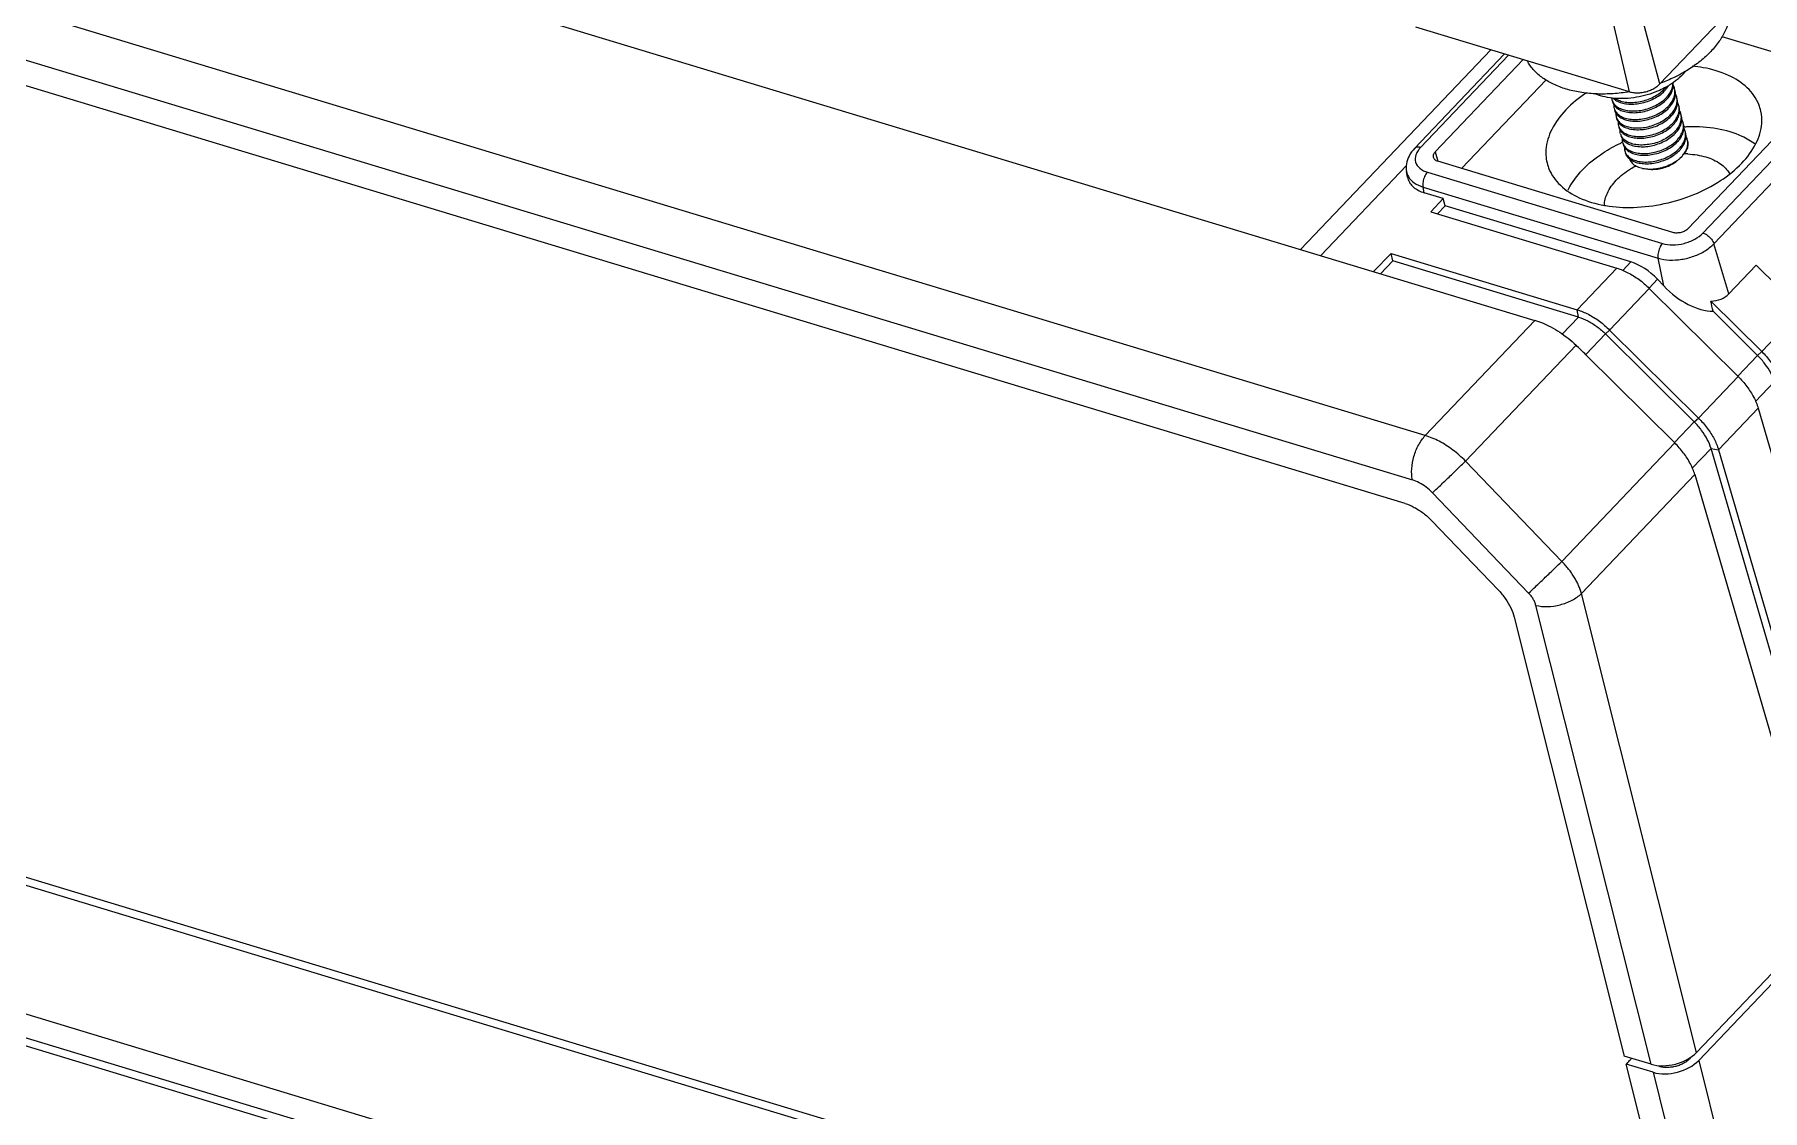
# Model space of a CAD drawing. Header units: millimetres. Extents: x 14343 to 15285, y -9166 to -7819.
# Drawn here: x 14442 to 14519.7, y -8447.8 to -8399.5 of the extents above; entities that cross this region are included whole.
import ezdxf

# ---------------------------------------------------------------- set-up
doc = ezdxf.new("R2010")
doc.units = ezdxf.units.MM

# ---------------------------------------------------------------- blocks, each defined once
blk = doc.blocks.new('u9')
at = {"color": 7, "linetype": 'Continuous'}
for p, q in [((-297.249, 47.603), (-179.484, 171.242)), ((-297.158, 47.239), (-179.418, 170.852)), ((-430.99, 118.774), (-304.514, 80.479)), ((-309.44, 75.308), (-435.915, 113.603)), ((-436.494, 111.611), (-310.018, 73.316)), ((-310.346, 72.256), (-435.646, 110.196)), ((-300.266, 90.75), (-302.17, 98.901)), ((-298.897, 91.105), (-301.053, 99.191)), ((-292.07, 98.272), (-298.897, 91.105)), ((-300.266, 90.75), (-309.865, 93.656)), ((-296.113, 93.235), (-290.911, 91.66)), ((-315.044, 83.667), (-306.5, 92.637)), ((-305.876, 92.448), (-309.916, 88.207)), ((-305.697, 92.394), (-309.649, 88.245)), ((-290.121, 92.489), (-297.63, 84.605)), ((-308.989, 88.045), (-305.037, 92.194)), ((-296.97, 84.405), (-289.46, 92.29)), ((-296.48, 83.922), (-288.97, 91.806)), ((-304.014, 91.281), (-307.805, 87.301)), ((-308.989, 88.045), (-308.874, 87.625)), ((-298.013, 87.751), (-297.899, 87.858)), ((-314.13, 83.39), (-310.281, 87.431)), ((-310.233, 86.911), (-310.279, 87.164)), ((-309.343, 87.132), (-298.784, 83.935)), ((-298.315, 84.428), (-308.874, 87.625)), ((-309.484, 86.212), (-309.537, 86.471)), ((-309.537, 86.471), (-298.978, 83.274)), ((-308.632, 85.954), (-309.484, 86.212)), ((-309.197, 85.361), (-308.632, 85.954)), ((-308.884, 85.266), (-308.54, 85.627)), ((-308.54, 85.627), (-308.632, 85.954)), ((-300.203, 83.103), (-308.54, 85.627)), ((-309.197, 85.361), (-300.833, 82.828)), ((-295.804, 81.666), (-296.48, 83.922)), ((-311.758, 82.672), (-310.978, 83.491)), ((-311.445, 82.577), (-310.893, 83.156)), ((-310.893, 83.156), (-310.978, 83.491)), ((-310.978, 83.491), (-302.613, 80.959)), ((-302.557, 80.632), (-310.893, 83.156)), ((-300.569, 82.719), (-300.203, 83.103)), ((-298.726, 82.029), (-298.978, 83.274)), ((-300.833, 82.828), (-302.613, 80.959)), ((-299.388, 81.926), (-299.007, 82.326)), ((-299.007, 82.326), (-298.726, 82.029)), ((-295.804, 81.666), (-294.572, 82.959)), ((-294.572, 82.959), (-292.545, 80.95)), ((-299.378, 81.917), (-301.159, 80.047)), ((-299.378, 81.917), (-295.39, 77.964)), ((-302.557, 80.632), (-302.613, 80.959)), ((-296.615, 81.349), (-294.326, 79.08)), ((-296.515, 80.891), (-294.512, 78.906)), ((-292.545, 80.95), (-294.326, 79.08)), ((-309.44, 75.308), (-304.514, 80.479)), ((-303.286, 79.866), (-302.557, 80.632)), ((-301.345, 79.872), (-301.159, 80.047)), ((-301.159, 80.047), (-297.17, 76.094)), ((-307.631, 74.158), (-302.669, 79.366)), ((-302.232, 78.941), (-301.345, 79.872)), ((-301.345, 79.872), (-297.356, 75.919)), ((-302.222, 78.931), (-298.235, 74.979)), ((-294.512, 78.906), (-295.4, 77.973)), ((-294.512, 78.906), (-294.326, 79.08)), ((-295.39, 77.964), (-297.17, 76.094)), ((-293.761, 77.719), (-294.607, 76.83)), ((-297.356, 75.919), (-297.17, 76.094)), ((-294.489, 76.539), (-296.269, 74.67)), ((-294.489, 76.539), (-289.807, 60.478)), ((-297.356, 75.919), (-298.244, 74.988)), ((-298.235, 74.979), (-303.308, 69.654)), ((-296.605, 74.732), (-297.451, 73.844)), ((-291.928, 58.684), (-296.605, 74.732)), ((-296.605, 74.732), (-296.269, 74.67)), ((-296.269, 74.67), (-291.588, 58.608)), ((-303.308, 69.654), (-307.631, 74.158)), ((-297.334, 73.555), (-302.422, 68.214)), ((-297.334, 73.555), (-292.651, 57.492)), ((-304.796, 68.231), (-309.119, 72.735)), ((-309.146, 71.482), (-306.167, 68.378)), ((-297.39, 32.413), (-421.086, 69.866)), ((-420.801, 70.165), (-297.106, 32.711)), ((-299.3, 47.071), (-304.473, 67.681)), ((-297.249, 47.603), (-302.422, 68.214)), ((-305.448, 67.154), (-300.499, 47.434)), ((-299.076, 27.145), (-424.376, 65.085)), ((-424.626, 64.107), (-298.149, 25.811)), ((-424.221, 63.616), (-297.744, 25.321)), ((-299.3, 47.071), (-300.499, 47.434)), ((-296.046, 29.519), (-300.409, 47.07)), ((-299.209, 46.707), (-300.409, 47.07)), ((-299.209, 46.707), (-294.646, 28.347)), ((-297.158, 47.239), (-292.594, 28.879))]:
    blk.add_line(p, q, dxfattribs=at)
for centre, radius, start, end in [((-299.553, 93.127), 2.32, 316.34629, 320.86729), ((-299.704, 91.824), 1.381, 317.29765, 318.89796), ((-299.656, 91.782), 1.317, 318.89135, 321.13146), ((-299.637, 91.705), 1.317, 318.89133, 321.1335), ((-298.852, 90.736), 0.63, 14.03939, 28.9257), ((-298.848, 90.737), 0.625, 5.40288, 14.06028), ((-300.601, 90.503), 0.468, 183.91696, 194.12911), ((-300.591, 90.505), 0.478, 194.06439, 206.51171), ((-300.55, 90.901), 0.626, 224.97305, 226.63417), ((-299.608, 91.441), 1.381, 317.29765, 318.89796), ((-299.541, 91.323), 1.317, 318.89135, 321.13252), ((-299.513, 91.059), 1.381, 317.29765, 318.89796), ((-299.446, 90.941), 1.317, 318.89133, 321.1335), ((-298.758, 90.353), 0.63, 14.04644, 28.98214), ((-298.752, 90.355), 0.624, 5.63102, 14.06602), ((-298.662, 89.971), 0.63, 14.04644, 28.98214), ((-298.656, 89.972), 0.624, 5.63102, 14.06602), ((-300.495, 90.123), 0.478, 194.06439, 206.51171), ((-300.4, 89.741), 0.478, 194.06439, 206.51171), ((-299.417, 90.677), 1.381, 317.29765, 318.89796), ((-299.35, 90.559), 1.317, 318.89133, 321.1335), ((-299.322, 90.295), 1.381, 317.29765, 318.89796), ((-299.255, 90.176), 1.317, 318.89133, 321.1335), ((-298.567, 89.589), 0.63, 14.04644, 28.98214), ((-298.561, 89.59), 0.624, 5.63102, 14.06602), ((-298.477, 89.204), 0.637, 14.11574, 29.44845), ((-298.456, 89.209), 0.616, 6.91535, 14.1232), ((-300.304, 89.358), 0.478, 194.06439, 206.51171), ((-300.208, 88.976), 0.479, 194.12191, 206.96963), ((-297.575, 81.962), 7.181, 114.72701, 115.46187), ((-299.226, 89.912), 1.381, 317.29862, 318.89796), ((-299.159, 89.794), 1.317, 318.89122, 321.14097), ((-299.131, 89.53), 1.381, 317.29765, 318.89796), ((-299.064, 89.412), 1.317, 318.89133, 321.1335), ((-297.394, 81.912), 7.276, 93.09482, 93.40187), ((-298.375, 88.824), 0.63, 14.04644, 28.98214), ((-298.37, 88.826), 0.624, 5.63102, 14.06602), ((-298.28, 88.442), 0.63, 14.04644, 28.98214), ((-300.113, 88.594), 0.478, 194.06439, 206.51171), ((-300.017, 88.211), 0.478, 194.06439, 206.51171), ((-299.818, 88.836), 0.906, 240.91468, 243.08635), ((-299.035, 89.148), 1.381, 317.29765, 318.89796), ((-298.968, 89.029), 1.317, 318.89133, 321.1335), ((-298.89, 88.723), 1.316, 318.8905, 321.21629), ((-298.816, 88.731), 1.266, 316.38108, 318.6503), ((-297.838, 83.872), 4.088, 87.22485, 89.92231), ((-326.31, 54.623), 34.222, 45.25926, 46.30502), ((-303.465, 49.982), 4.221, 316.3908, 319.32988), ((-303.279, 49.821), 3.976, 319.34065, 321.303)]:
    blk.add_arc(centre, radius, start, end, dxfattribs=at)
for centre, major_axis, ratio, start_param, end_param in [((-299.881, 81.511), (-1.386, 1.444), 0.59683, -1.579322, -0.81574), ((-297.547, 83.075), (-1.858, 1.883), 0.595102, 1.538961, 2.608669), ((-297.654, 83.5), (-1.83, 1.854), 0.595102, -3.662215, -3.123237), ((-293.415, 58.481), (-8.749, 44.279), 0.033336, -1.046729, -1.03469), ((-303.791, 78.342), (-2.305, 1.927), 0.509892, -1.168091, -0.875553), ((-298.448, 47.969), (1.455, 0.363), 0.616733, -2.340584, -0.77169), ((-298.358, 47.605), (1.455, 0.363), 0.616733, -2.340584, -0.77169)]:
    blk.add_ellipse(centre, major_axis=major_axis, ratio=ratio, start_param=start_param, end_param=end_param, dxfattribs=at)
for points, start_tangent, end_tangent in [([(-295.752, 94.402), (-295.802, 93.971), (-295.966, 93.49), (-296.239, 93.015), (-296.615, 92.557)], (-0.006789, -0.999977), (-0.689698, -0.724097)), ([(-296.615, 92.557), (-297.084, 92.128), (-297.636, 91.737), (-297.904, 91.578)], (-0.689698, -0.724097), (-0.872557, -0.488513)), ([(-300.28, 90.751), (-300.367, 90.736), (-301.097, 90.658), (-301.81, 90.654), (-302.489, 90.726), (-303.117, 90.871), (-303.678, 91.086), (-304.159, 91.365), (-304.547, 91.702), (-304.834, 92.089), (-304.86, 92.136)], (-0.985868, -0.167523), (-0.471159, 0.882048)), ([(-294.366, 89.875), (-294.459, 90.183), (-294.976, 90.928), (-295.824, 91.487), (-296.957, 91.831), (-297.452, 91.896)], (-0.207747, 0.978183), (-0.995887, 0.090601)), ([(-298.687, 90.926), (-299.006, 90.775), (-299.472, 90.61), (-299.957, 90.499), (-300.444, 90.445), (-300.918, 90.45), (-301.361, 90.514), (-301.76, 90.634), (-301.799, 90.651)], (-0.884044, -0.467404), (-0.921747, 0.387793)), ([(-300.979, 90.446), (-300.801, 90.322), (-300.571, 90.238), (-300.3, 90.196), (-300.003, 90.2), (-299.694, 90.249), (-299.388, 90.343), (-299.102, 90.477), (-298.85, 90.645), (-298.644, 90.839)], (0.726946, -0.686695), (0.657342, 0.753592)), ([(-300.898, 90.444), (-300.82, 90.399), (-300.59, 90.314), (-300.319, 90.273), (-300.022, 90.276), (-299.713, 90.326), (-299.407, 90.42), (-299.121, 90.554), (-298.869, 90.722), (-298.689, 90.887)], (0.839309, -0.543655), (0.678132, 0.73494)), ([(-300.266, 90.75), (-300.074, 90.711), (-299.862, 90.704), (-299.643, 90.729), (-299.426, 90.785), (-299.223, 90.87), (-299.044, 90.978), (-298.897, 91.105)], (0.957088, -0.289796), (0.689698, 0.724097)), ([(-297.904, 91.578), (-298.256, 91.395), (-298.867, 91.132)], (-0.872557, -0.488513), (-0.935917, -0.35222)), ([(-297.875, 91.525), (-298.193, 91.24), (-298.575, 90.987), (-298.687, 90.926)], (-0.689698, -0.724097), (-0.884044, -0.467404)), ([(-298.611, 90.879), (-298.509, 91.028)], (0.627353, 0.778735), (0.49702, 0.867739)), ([(-298.568, 90.534), (-298.419, 90.745), (-298.336, 90.964), (-298.319, 91.154)], (0.657342, 0.753592), (-0.055813, 0.998441)), ([(-298.516, 90.497), (-298.401, 90.668), (-298.317, 90.886), (-298.299, 91.038)], (0.627367, 0.778724), (0.006694, 0.999978)), ([(-298.299, 91.038), (-298.302, 91.102), (-298.311, 91.162)], (0.006694, 0.999978), (-0.190463, 0.981694)), ([(-298.204, 90.656), (-298.207, 90.722), (-298.222, 90.812)], (0.005573, 0.999984), (-0.242786, 0.97008)), ([(-302.203, 90.698), (-303.126, 89.935)], (-0.833556, -0.552435), (-0.689698, -0.724097)), ([(-301.035, 90.313), (-300.999, 90.216), (-300.968, 90.163)], (0.243097, -0.970002), (0.553661, -0.832742)), ([(-301.018, 90.292), (-300.902, 90.139), (-300.724, 90.017), (-300.494, 89.932), (-300.224, 89.89), (-299.926, 89.894), (-299.617, 89.944), (-299.312, 90.037), (-299.026, 90.171), (-298.773, 90.339), (-298.594, 90.505)], (0.446739, -0.894664), (0.678132, 0.73494)), ([(-300.971, 90.168), (-300.971, 90.085), (-300.959, 90.007)], (-0.091453, -0.995809), (0.243097, -0.970002)), ([(-300.968, 90.163), (-300.884, 90.063)], (0.553661, -0.832742), (0.726946, -0.686695)), ([(-300.923, 89.91), (-300.806, 89.757), (-300.629, 89.634), (-300.399, 89.55), (-300.128, 89.508), (-299.831, 89.512), (-299.522, 89.561), (-299.216, 89.655), (-298.93, 89.789), (-298.678, 89.957), (-298.498, 90.123)], (0.446739, -0.894664), (0.678132, 0.73494)), ([(-300.884, 90.063), (-300.705, 89.94), (-300.475, 89.856), (-300.205, 89.814), (-299.907, 89.817), (-299.598, 89.867), (-299.293, 89.961), (-299.007, 90.095), (-298.754, 90.263), (-298.549, 90.457)], (0.726946, -0.686695), (0.657342, 0.753592)), ([(-300.788, 89.681), (-300.61, 89.558), (-300.38, 89.473), (-300.109, 89.432), (-299.812, 89.435), (-299.503, 89.485), (-299.197, 89.579), (-298.911, 89.712), (-298.659, 89.88), (-298.453, 90.075)], (0.726946, -0.686695), (0.657342, 0.753592)), ([(-298.472, 90.151), (-298.324, 90.362), (-298.241, 90.58), (-298.226, 90.796)], (0.657342, 0.753592), (-0.093822, 0.995589)), ([(-298.42, 90.114), (-298.305, 90.287), (-298.221, 90.506), (-298.204, 90.656)], (0.627353, 0.778735), (0.005573, 0.999984)), ([(-298.377, 89.769), (-298.228, 89.981), (-298.145, 90.2), (-298.13, 90.416)], (0.657342, 0.753592), (-0.097781, 0.995208)), ([(-298.325, 89.732), (-298.209, 89.904), (-298.126, 90.123), (-298.108, 90.274)], (0.627353, 0.778735), (0.005573, 0.999984)), ([(-298.281, 89.387), (-298.133, 89.598), (-298.049, 89.818), (-298.035, 90.034)], (0.657342, 0.753592), (-0.097781, 0.995208)), ([(-298.108, 90.274), (-298.111, 90.34), (-298.127, 90.43)], (0.005573, 0.999984), (-0.242786, 0.97008)), ([(-298.013, 89.892), (-298.016, 89.957), (-298.031, 90.048)], (0.005573, 0.999984), (-0.242786, 0.97008)), ([(-303.126, 89.935), (-303.757, 89.056), (-304.018, 88.147), (-303.95, 87.48)], (-0.689698, -0.724097), (0.271062, -0.962562)), ([(-300.939, 89.93), (-300.903, 89.833), (-300.873, 89.78)], (0.243097, -0.970002), (0.553661, -0.832742)), ([(-300.875, 89.785), (-300.876, 89.703), (-300.863, 89.625)], (-0.091453, -0.995809), (0.243097, -0.970002)), ([(-300.873, 89.78), (-300.788, 89.681)], (0.553661, -0.832742), (0.726946, -0.686695)), ([(-300.844, 89.548), (-300.808, 89.451), (-300.777, 89.398)], (0.243097, -0.970002), (0.553661, -0.832742)), ([(-300.827, 89.527), (-300.711, 89.374), (-300.533, 89.252), (-300.303, 89.167), (-300.033, 89.126), (-299.735, 89.129), (-299.426, 89.179), (-299.121, 89.273), (-298.835, 89.407), (-298.582, 89.575), (-298.403, 89.74)], (0.446739, -0.894664), (0.678132, 0.73494)), ([(-300.779, 89.403), (-300.78, 89.321), (-300.767, 89.242)], (-0.091453, -0.995809), (0.243097, -0.970002)), ([(-300.777, 89.398), (-300.693, 89.299)], (0.553661, -0.832742), (0.726946, -0.686695)), ([(-300.732, 89.145), (-300.615, 88.992), (-300.438, 88.87), (-300.208, 88.785), (-299.937, 88.743), (-299.64, 88.747), (-299.331, 88.797), (-299.025, 88.89), (-298.739, 89.024), (-298.487, 89.192), (-298.307, 89.358)], (0.446739, -0.894664), (0.678132, 0.73494)), ([(-300.693, 89.299), (-300.514, 89.176), (-300.284, 89.091), (-300.014, 89.049), (-299.716, 89.053), (-299.407, 89.102), (-299.102, 89.196), (-298.815, 89.33), (-298.563, 89.498), (-298.358, 89.693)], (0.726946, -0.686695), (0.657342, 0.753592)), ([(-300.597, 88.916), (-300.419, 88.793), (-300.189, 88.709), (-299.918, 88.667), (-299.621, 88.671), (-299.312, 88.72), (-299.006, 88.814), (-298.72, 88.948), (-298.468, 89.116), (-298.262, 89.31)], (0.727227, -0.686397), (0.657342, 0.753592)), ([(-298.229, 89.35), (-298.114, 89.522), (-298.03, 89.741), (-298.013, 89.892)], (0.627353, 0.778735), (0.005573, 0.999984)), ([(-298.186, 89.004), (-298.037, 89.216), (-297.954, 89.435), (-297.939, 89.651)], (0.657342, 0.753592), (-0.097781, 0.995208)), ([(-298.133, 88.968), (-298.015, 89.146), (-297.932, 89.372), (-297.917, 89.515)], (0.62725, 0.778818), (-0.003971, 0.999992)), ([(-298.09, 88.622), (-297.938, 88.84), (-297.855, 89.066), (-297.845, 89.283)], (0.657342, 0.753592), (-0.120374, 0.992729)), ([(-297.917, 89.515), (-297.922, 89.594), (-297.936, 89.665)], (-0.003971, 0.999992), (-0.243398, 0.969927)), ([(-297.822, 89.127), (-297.825, 89.193), (-297.84, 89.283)], (0.005573, 0.999984), (-0.242786, 0.97008)), ([(-295.22, 87.541), (-294.588, 88.42), (-294.327, 89.329), (-294.366, 89.875)], (0.689698, 0.724097), (-0.207747, 0.978183)), ([(-300.748, 89.166), (-300.712, 89.069), (-300.682, 89.015)], (0.243097, -0.970002), (0.55435, -0.832284)), ([(-300.672, 88.86), (-300.684, 88.932), (-300.684, 89.02)], (-0.24392, 0.969795), (0.090754, 0.995873)), ([(-300.682, 89.015), (-300.597, 88.916)], (0.55435, -0.832284), (0.727227, -0.686397)), ([(-300.653, 88.784), (-300.617, 88.686), (-300.586, 88.634)], (0.243097, -0.970002), (0.553661, -0.832742)), ([(-298.212, 88.976), (-298.392, 88.809), (-298.65, 88.638), (-298.94, 88.504), (-299.242, 88.413), (-299.546, 88.365), (-299.842, 88.361), (-300.11, 88.402), (-300.339, 88.486), (-300.518, 88.608), (-300.634, 88.759)], (-0.678119, -0.734952), (-0.453766, 0.891121)), ([(-300.588, 88.638), (-300.589, 88.556), (-300.576, 88.478)], (-0.091453, -0.995809), (0.243097, -0.970002)), ([(-300.586, 88.634), (-300.502, 88.534)], (0.553661, -0.832742), (0.726946, -0.686695)), ([(-300.502, 88.534), (-300.323, 88.411), (-300.093, 88.326), (-299.823, 88.285), (-299.525, 88.288), (-299.216, 88.338), (-298.911, 88.432), (-298.624, 88.566), (-298.372, 88.734), (-298.167, 88.928)], (0.726946, -0.686695), (0.657342, 0.753592)), ([(-300.24, 88.102), (-300.017, 88.021), (-299.746, 87.979), (-299.449, 87.982), (-299.14, 88.032), (-298.834, 88.126), (-298.548, 88.26), (-298.296, 88.428), (-298.116, 88.593)], (0.895312, -0.445439), (0.678132, 0.73494)), ([(-300.228, 88.029), (-299.998, 87.944), (-299.727, 87.902), (-299.43, 87.906), (-299.121, 87.956), (-298.815, 88.049), (-298.529, 88.183), (-298.277, 88.351), (-298.071, 88.546)], (0.891596, -0.452832), (0.657342, 0.753592)), ([(-298.038, 88.585), (-297.923, 88.757), (-297.839, 88.976), (-297.822, 89.127)], (0.627353, 0.778735), (0.005573, 0.999984)), ([(-297.995, 88.24), (-297.846, 88.452), (-297.763, 88.671), (-297.748, 88.887)], (0.657342, 0.753592), (-0.097781, 0.995208)), ([(-297.943, 88.203), (-297.827, 88.375), (-297.744, 88.594), (-297.726, 88.745)], (0.627353, 0.778735), (0.005573, 0.999984)), ([(-297.865, 87.899), (-297.751, 88.069), (-297.667, 88.288), (-297.653, 88.504), (-297.668, 88.595)], (0.626215, 0.77965), (-0.242786, 0.97008)), ([(-297.657, 88.548), (-297.64, 88.424), (-297.668, 88.234), (-297.756, 88.042), (-297.865, 87.895)], (0.241371, -0.970433), (-0.660484, -0.75084)), ([(-297.787, 89.177), (-297.601, 89.185), (-296.329, 89.097), (-295.218, 88.76), (-294.604, 88.397)], (0.998542, 0.053987), (0.795295, -0.606222)), ([(-297.726, 88.745), (-297.729, 88.81), (-297.745, 88.901)], (0.005573, 0.999984), (-0.242786, 0.97008)), ([(-309.916, 88.207), (-310.164, 87.863), (-310.282, 87.508), (-310.279, 87.164)], (-0.689698, -0.724097), (0.177419, -0.984135)), ([(-309.649, 88.245), (-309.831, 88.255), (-309.915, 88.206)], (-0.957088, 0.289796), (-0.708828, -0.705381)), ([(-309.76, 88.109), (-309.856, 87.92), (-309.872, 87.591)], (-0.565076, -0.825039), (0.264371, -0.964421)), ([(-309.649, 88.245), (-309.76, 88.109)], (-0.689698, -0.724097), (-0.565076, -0.825039)), ([(-309.073, 87.796), (-309.073, 87.798), (-309.067, 87.921), (-308.989, 88.045)], (-0.274093, 0.961703), (0.689698, 0.724097)), ([(-308.874, 87.625), (-309.005, 87.694), (-309.073, 87.796)], (-0.957088, 0.289796), (-0.274093, 0.961703)), ([(-302.384, 87.237), (-301.45, 88.004), (-300.662, 88.446)], (0.689698, 0.724097), (0.902865, 0.429924)), ([(-300.557, 88.401), (-300.521, 88.304), (-300.491, 88.251)], (0.243097, -0.970002), (0.553661, -0.832742)), ([(-300.541, 88.381), (-300.424, 88.227), (-300.247, 88.105), (-300.24, 88.102)], (0.446739, -0.894664), (0.895312, -0.445439)), ([(-300.493, 88.256), (-300.494, 88.174), (-300.481, 88.095)], (-0.091453, -0.995809), (0.243097, -0.970002)), ([(-300.491, 88.251), (-300.406, 88.152)], (0.553661, -0.832742), (0.726946, -0.686695)), ([(-300.462, 88.019), (-300.426, 87.922), (-300.31, 87.769), (-300.261, 87.727)], (0.243097, -0.970002), (0.791152, -0.611619)), ([(-300.445, 87.998), (-300.329, 87.845), (-300.283, 87.806)], (0.446739, -0.894664), (0.787502, -0.616313)), ([(-300.406, 88.152), (-300.258, 88.045)], (0.726946, -0.686695), (0.873794, -0.486296)), ([(-300.283, 87.806), (-300.151, 87.723), (-299.921, 87.638), (-299.651, 87.596), (-299.353, 87.6), (-299.044, 87.65), (-298.739, 87.744), (-298.453, 87.877), (-298.2, 88.045), (-298.021, 88.211)], (0.787502, -0.616313), (0.678132, 0.73494)), ([(-300.265, 87.729), (-300.237, 87.664), (-300.11, 87.507), (-299.916, 87.385), (-299.686, 87.311)], (0.323219, -0.946324), (0.977571, -0.210604)), ([(-300.261, 87.727), (-300.132, 87.646), (-299.902, 87.562), (-299.632, 87.52), (-299.334, 87.524), (-299.025, 87.573), (-298.72, 87.667), (-298.433, 87.801), (-298.181, 87.969), (-297.976, 88.163)], (0.791152, -0.611619), (0.657342, 0.753592)), ([(-299.686, 87.311), (-299.664, 87.307), (-299.37, 87.277), (-299.05, 87.299), (-298.725, 87.373), (-298.412, 87.495), (-298.131, 87.66), (-298.013, 87.751)], (0.977571, -0.210604), (0.763457, 0.645859)), ([(-297.64, 87.954), (-296.83, 87.82), (-296.183, 87.513), (-295.776, 87.083)], (0.99882, -0.048556), (0.507976, -0.861371)), ([(-310.278, 87.164), (-310.196, 86.939), (-309.937, 86.661), (-309.537, 86.471)], (0.181876, -0.983321), (0.957088, -0.289796)), ([(-309.872, 87.591), (-309.689, 87.313), (-309.343, 87.132)], (0.264371, -0.964421), (0.957088, -0.289796)), ([(-309.343, 87.132), (-309.469, 86.939), (-309.539, 86.699), (-309.537, 86.471)], (-0.689698, -0.724097), (0.198515, -0.980098)), ([(-303.95, 87.48), (-303.887, 87.293), (-303.37, 86.548), (-302.522, 85.988), (-301.389, 85.645), (-301.336, 85.636)], (0.271062, -0.962562), (0.986363, -0.164585)), ([(-303.029, 86.322), (-303.004, 86.374), (-302.384, 87.237)], (0.428849, 0.903376), (0.689698, 0.724097)), ([(-301.336, 85.636), (-300.092, 85.556), (-298.705, 85.724), (-297.37, 86.134), (-296.171, 86.759), (-295.22, 87.541)], (0.986363, -0.164585), (0.689698, 0.724097)), ([(-300.859, 86.775), (-300.227, 87.283), (-299.969, 87.431)], (0.689698, 0.724097), (0.884399, 0.466731)), ([(-298.344, 87.494), (-298.592, 87.372), (-298.865, 87.289), (-299.146, 87.251), (-299.416, 87.259), (-299.532, 87.278)], (-0.856088, -0.516829), (-0.977534, 0.210778)), ([(-298.344, 87.494), (-298.185, 87.606), (-298.148, 87.637)], (0.847872, 0.530202), (0.76338, 0.645949)), ([(-310.233, 86.911), (-310.219, 86.849), (-310.126, 86.645), (-309.968, 86.466), (-309.751, 86.32), (-309.484, 86.212)], (0.176745, -0.984257), (0.957088, -0.289796)), ([(-301.394, 85.645), (-301.261, 86.197), (-300.859, 86.775)], (0.015538, 0.999879), (0.689698, 0.724097)), ([(-297.63, 84.605), (-297.77, 84.5), (-297.949, 84.43), (-298.14, 84.404), (-298.315, 84.428)], (-0.689698, -0.724097), (-0.957088, 0.289796)), ([(-298.784, 83.935), (-298.91, 83.742), (-298.981, 83.502), (-298.978, 83.274)], (-0.689698, -0.724097), (0.198515, -0.980098)), ([(-298.978, 83.274), (-298.476, 83.191), (-297.922, 83.223), (-297.369, 83.366), (-296.872, 83.607), (-296.48, 83.922)], (0.957088, -0.289796), (0.689698, 0.724097)), ([(-298.784, 83.935), (-298.325, 83.872), (-297.814, 83.94), (-297.336, 84.129), (-296.97, 84.405)], (0.957088, -0.289796), (0.689698, 0.724097)), ([(-296.97, 84.405), (-296.764, 84.299), (-296.586, 84.123), (-296.48, 83.922)], (0.957088, -0.289796), (0.287072, -0.957909)), ([(-300.833, 82.828), (-300.335, 82.623)], (0.957088, -0.289796), (0.887501, -0.460806)), ([(-300.335, 82.623), (-299.839, 82.312), (-299.378, 81.917)], (0.887501, -0.460806), (0.71022, -0.70398)), ([(-302.613, 80.959), (-302.115, 80.753), (-301.62, 80.443), (-301.159, 80.047)], (0.957088, -0.289796), (0.71022, -0.70398)), ([(-303.791, 80.178), (-303.401, 79.949), (-303.024, 79.676), (-302.669, 79.366)], (0.885933, -0.463813), (0.722901, -0.690951)), ([(-302.557, 80.632), (-302.142, 80.461), (-301.729, 80.202), (-301.345, 79.872)], (0.957088, -0.289796), (0.71022, -0.70398)), ([(-293.761, 77.719), (-293.925, 78.122), (-294.181, 78.526), (-294.512, 78.906)], (-0.279834, 0.960048), (-0.71022, 0.70398)), ([(-294.326, 79.08), (-293.929, 78.625), (-293.622, 78.14), (-293.424, 77.656)], (0.71022, -0.70398), (0.279834, -0.960048)), ([(-295.39, 77.964), (-294.993, 77.509), (-294.686, 77.023)], (0.71022, -0.70398), (0.46183, -0.886968)), ([(-294.686, 77.023), (-294.488, 76.539)], (0.46183, -0.886968), (0.279834, -0.960048)), ([(-297.17, 76.094), (-296.774, 75.639), (-296.466, 75.154), (-296.269, 74.67)], (0.71022, -0.70398), (0.279834, -0.960048)), ([(-310.018, 73.316), (-310.048, 73.818), (-309.95, 74.37), (-309.736, 74.891), (-309.439, 75.308)], (-0.205684, 0.978619), (0.689698, 0.724097)), ([(-307.631, 74.158), (-308.202, 74.658), (-308.817, 75.049), (-309.44, 75.308)], (-0.701352, 0.712815), (-0.95714, 0.289626)), ([(-296.605, 74.732), (-296.77, 75.136), (-297.026, 75.54), (-297.356, 75.919)], (-0.279834, 0.960048), (-0.71022, 0.70398)), ([(-297.531, 74.039), (-297.838, 74.523), (-298.235, 74.979)], (-0.461712, 0.88703), (-0.71022, 0.70398)), ([(-309.119, 72.735), (-308.811, 73.024), (-308.422, 73.394), (-308.009, 73.791), (-307.631, 74.157)], (0.732633, 0.680624), (0.715726, 0.698382)), ([(-297.334, 73.555), (-297.531, 74.039)], (-0.279834, 0.960048), (-0.461712, 0.88703)), ([(-309.119, 72.735), (-309.402, 72.989), (-309.708, 73.186), (-310.018, 73.316)], (-0.692334, 0.721577), (-0.957095, 0.289775)), ([(-310.346, 72.256), (-309.932, 72.083), (-309.522, 71.819), (-309.146, 71.482)], (0.957089, -0.289795), (0.692477, -0.72144)), ([(-304.796, 68.231), (-304.488, 68.52), (-304.099, 68.89), (-303.686, 69.287), (-303.308, 69.654)], (0.732632, 0.680625), (0.715726, 0.698381)), ([(-302.422, 68.214), (-302.48, 68.395), (-302.554, 68.579), (-302.645, 68.765), (-302.752, 68.951), (-302.872, 69.134), (-303.006, 69.313), (-303.152, 69.487), (-303.308, 69.654)], (-0.266036, 0.963963), (-0.703612, 0.710585)), ([(-306.167, 68.378), (-305.846, 67.988), (-305.6, 67.57), (-305.448, 67.154)], (0.692479, -0.721438), (0.243441, -0.969916)), ([(-304.473, 67.681), (-304.493, 67.751), (-304.52, 67.821), (-304.553, 67.892), (-304.592, 67.963), (-304.636, 68.033), (-304.685, 68.102), (-304.738, 68.168), (-304.796, 68.231)], (-0.243439, 0.969916), (-0.692479, 0.721438)), ([(-304.473, 67.681), (-303.953, 67.627), (-303.381, 67.708), (-302.843, 67.915), (-302.422, 68.214)], (0.967329, -0.253525), (0.716485, 0.697603)), ([(-297.532, 47.336), (-297.662, 47.221), (-297.818, 47.12), (-297.994, 47.037), (-298.185, 46.975), (-298.381, 46.937), (-298.577, 46.923), (-298.764, 46.935), (-298.935, 46.972)], (-0.689698, -0.724097), (-0.957088, 0.289796))]:
    blk.add_spline(points, degree=3, dxfattribs=dict(at, start_tangent=start_tangent, end_tangent=end_tangent))

msp = doc.modelspace()

# ---------------------------------------------------------------- block references
msp.add_blockref('u9', (14813.948, -8492.81))

doc.saveas('drawing.dxf')
